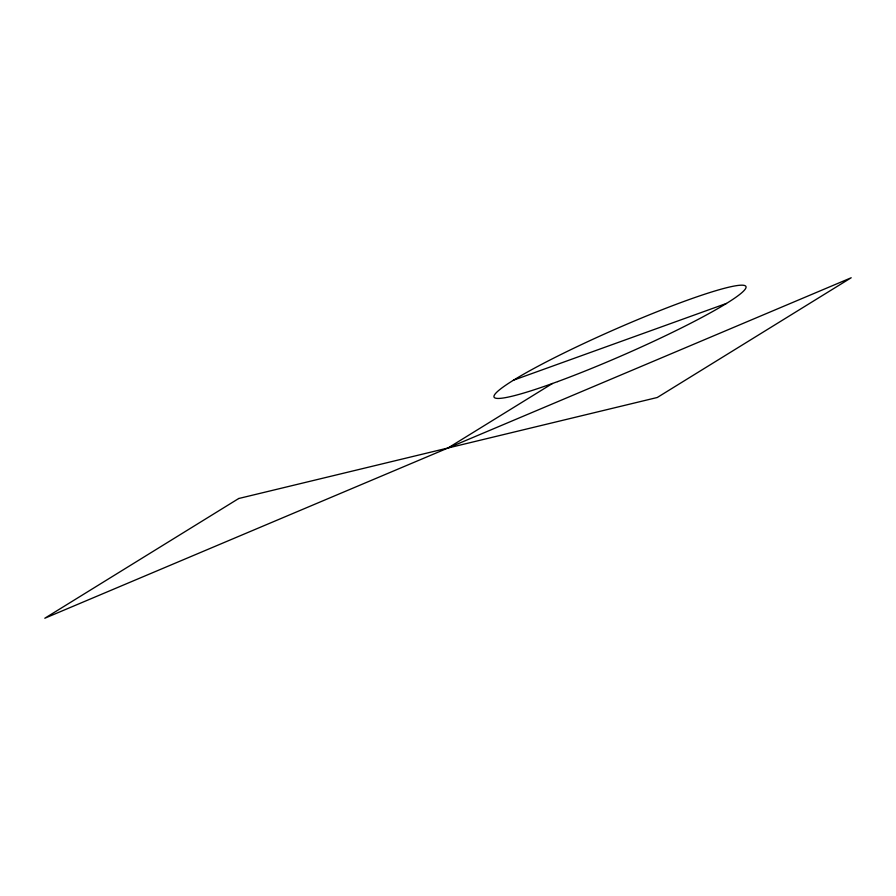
<?xml version="1.0" encoding="UTF-8"?>
<svg xmlns="http://www.w3.org/2000/svg" width="896" height="896" viewBox="0 0 896 896"><rect width="100%" height="100%" fill="white"/><g stroke="black" fill="none" stroke-linecap="round" stroke-linejoin="round"><path stroke-width="1.34" d="M448 448L552.496 383.477M513.43 380.218L726.488 303.43M238.739 498.501L44.8 618.24L851.2 277.76L657.261 397.499L238.739 498.501M557.637 381.606A137.581 13.429 -23.7 0 0 746.054 287A137.581 13.429 -23.7 0 0 556.192 356.866A137.581 13.429 -23.7 0 0 557.637 381.606"/></g></svg>
